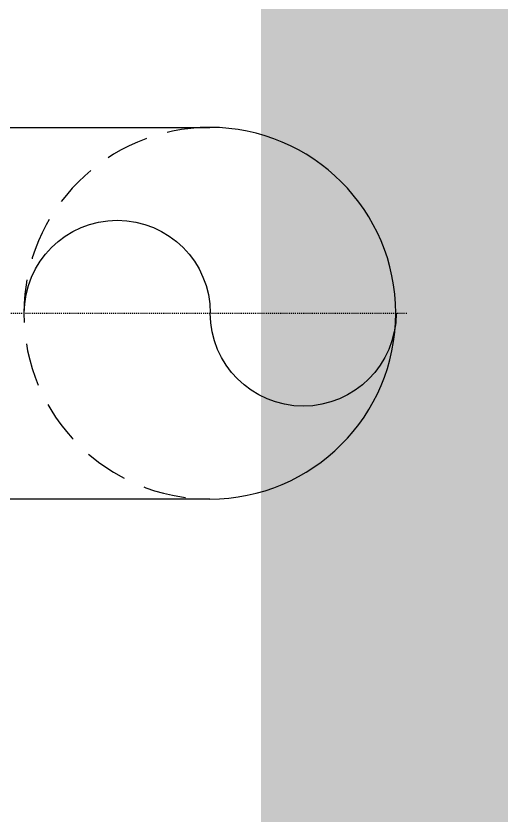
# Model space of a CAD drawing. Extents: x -3450 to 27857, y -1288 to 11880.
# Drawn here: x 1216.7 to 1263.3, y 76.6 to 153.3 of the extents above; entities that cross this region are included whole.
import ezdxf

# ---------------------------------------------------------------- set-up
doc = ezdxf.new("R2010")
doc.units = 0
doc.linetypes.add('188K-SM-03-F20-MECH-EQ-Y2257103$0$CENTER', pattern=[2, 1.25, -0.25, 0.25, -0.25])
doc.linetypes.add('188K-SM-03-F20-MECH-EQ-Y2257103$0$HIDDEN', pattern=[0.375, 0.25, -0.125])
for name, color, linetype in [('188K-SM-03-F20-MECH-EQ-Y2257103$0$01-電力-CSA', 1, 'Continuous'), ('188K-SM-03-F20-MECH-EQ-Y2257103$0$18P7-CHWR-19-Center', 244, '188K-SM-03-F20-MECH-EQ-Y2257103$0$CENTER'), ('188K-SM-03-F20-MECH-EQ-Y2257103$0$18P7-PCWR-20.7-PIPE', 6, 'Continuous')]:
    doc.layers.add(name, color=color, linetype=linetype)

# ---------------------------------------------------------------- blocks, each defined once
blk = doc.blocks.new('188K-SM-03-F20-MECH-EQ-Y2257103$0$90EL-S-300A-TOP')
at = {"color": 0, "linetype": 'ByBlock'}
blk.add_lwpolyline([(0, 161.95), (304.8, 161.95), (304.8, -161.95), (0, -161.95)], dxfattribs=at)
blk.add_arc((0, 0), 161.95, 90, 270, dxfattribs=at)
at = {"color": 0, "linetype": '188K-SM-03-F20-MECH-EQ-Y2257103$0$HIDDEN', "ltscale": 150}
blk.add_arc((0, 0), 161.95, 270, 90, dxfattribs=at)
blk = doc.blocks.new('188K-SM-03-F20-MECH-EQ-Y2257103$0$18P7-PCW-過濾桶配管')
at = {"layer": '188K-SM-03-F20-MECH-EQ-Y2257103$0$18P7-CHWR-19-Center', "ltscale": 0.01}
blk.add_line((0, -203.328), (0, -327.202), dxfattribs=at)
at = {"layer": '188K-SM-03-F20-MECH-EQ-Y2257103$0$18P7-PCWR-20.7-PIPE'}
for centre, start, end in [((0, -301.945), 90, 270), ((0, -318.14), 270, 90)]:
    blk.add_arc(centre, 8.098, start, end, dxfattribs=at)
at = {"layer": '188K-SM-03-F20-MECH-EQ-Y2257103$0$18P7-PCWR-20.7-PIPE', "xscale": -0.09999999999999992, "yscale": 0.09999999999999992, "zscale": 0.09999999999999992, "rotation": 270}
blk.add_blockref('188K-SM-03-F20-MECH-EQ-Y2257103$0$90EL-S-300A-TOP', (0, -310.007), dxfattribs=at)
blk = doc.blocks.new('188K-SM-03-F20-MECH-EQ-Y2257103')
at = {"layer": '188K-SM-03-F20-MECH-EQ-Y2257103$0$01-電力-CSA', "color": 217, "ltscale": 1000, "true_color": 0x93278f, "const_width": 80}
blk.add_lwpolyline([(1280.216, 85.083), (1280.216, 1763.353), (1397.804, 1763.353), (1397.804, 85.083)], close=True, dxfattribs=at)
at = {"layer": '188K-SM-03-F20-MECH-EQ-Y2257103$0$18P7-PCWR-20.7-PIPE', "xscale": -1.099104711986056, "yscale": 1.099104711986056, "zscale": 1.099104711986056, "rotation": 90}
blk.add_blockref('188K-SM-03-F20-MECH-EQ-Y2257103$0$18P7-PCW-過濾桶配管', (894.571, 124.794), dxfattribs=at)

msp = doc.modelspace()

# ---------------------------------------------------------------- block references
msp.add_blockref('188K-SM-03-F20-MECH-EQ-Y2257103', (0, 0))

doc.saveas('drawing.dxf')
